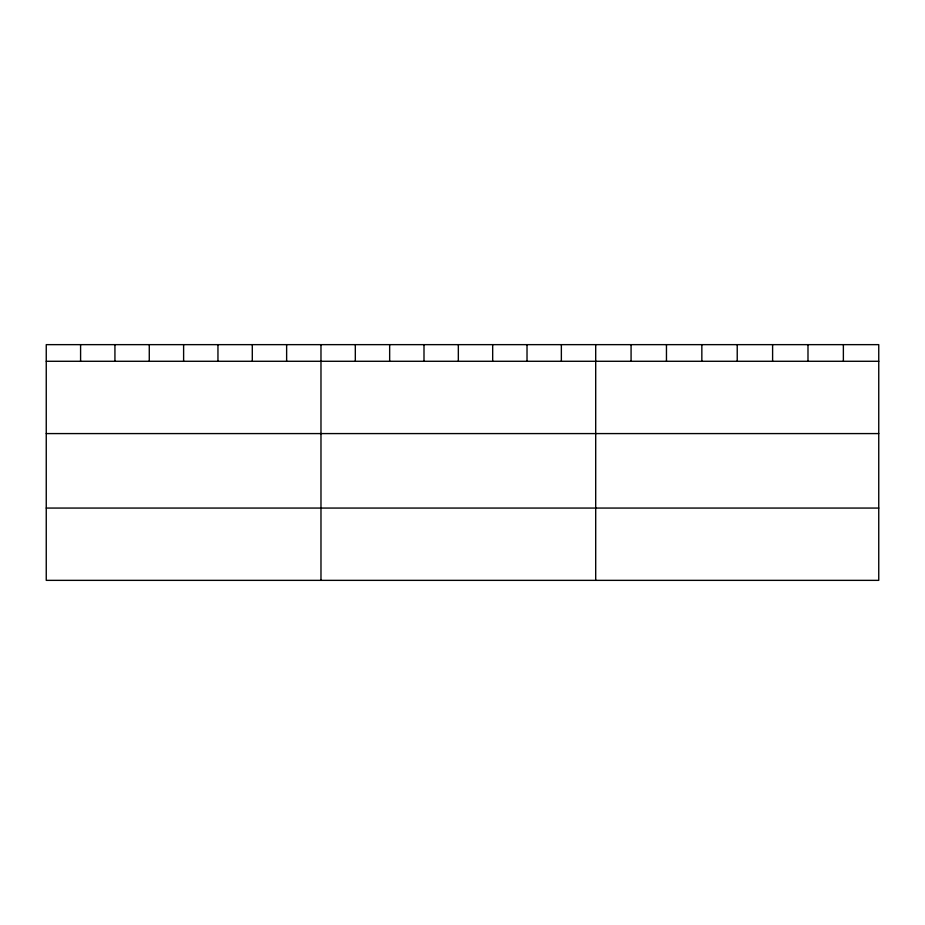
<?xml version="1.0" encoding="UTF-8"?>
<svg xmlns="http://www.w3.org/2000/svg" width="925" height="925" viewBox="0 0 925 925"><rect width="100%" height="100%" fill="white"/><g stroke="black" fill="none" stroke-linecap="round" stroke-linejoin="round"><path stroke-width="1.39" d="M878.75 361.282L878.75 580.357L46.25 580.357L46.25 344.643L878.75 344.643L878.75 361.282L46.25 361.282M46.25 433.582L878.75 433.582M46.25 508.068L878.75 508.068M843.369 344.643L843.369 361.282M807.987 344.643L807.987 361.282M772.606 344.643L772.606 361.282M737.225 344.643L737.225 361.282M701.844 344.643L701.844 361.282M666.462 344.643L666.462 361.282M631.081 344.643L631.081 361.282M595.7 344.643L595.7 580.357M561.359 344.643L561.359 361.282M527.019 344.643L527.019 361.282M492.678 344.643L492.678 361.282M458.337 344.643L458.337 361.282M423.997 344.643L423.997 361.282M389.656 344.643L389.656 361.282M355.316 344.643L355.316 361.282M320.975 344.643L320.975 580.357M286.634 344.643L286.634 361.282M252.294 344.643L252.294 361.282M217.953 344.643L217.953 361.282M183.613 344.643L183.613 361.282M149.272 344.643L149.272 361.282M114.931 344.643L114.931 361.282M80.591 344.643L80.591 361.282"/></g></svg>
